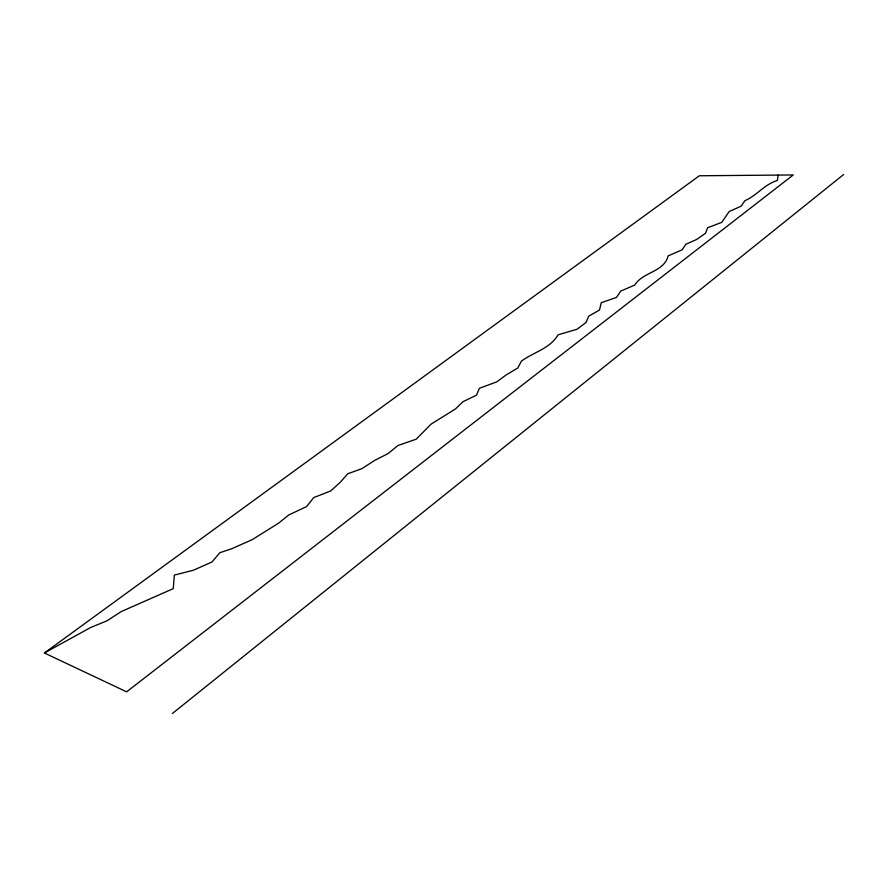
<?xml version="1.0" encoding="UTF-8"?>
<svg xmlns="http://www.w3.org/2000/svg" width="888" height="888" viewBox="0 0 888 888"><rect width="100%" height="100%" fill="white"/><g stroke="black" fill="none" stroke-linecap="round" stroke-linejoin="round"><path stroke-width="1.33" d="M778.143 175.091L777.366 180.497C764.39 184.327 756.898 195.549 744.954 200.666L741.147 206.149L729.17 211.544L721.722 222.377L707.603 227.75L705.494 233.289L696.658 239.449L685.847 244.267L682.117 249.794L668.131 255.899C663.924 272.316 642.879 271.761 634.809 285.004L620.745 291.098L616.45 297.436L601.254 302.675L599.511 310.023L588.7 316.184L586.058 322.499L577 329.259L558.064 334.82C550.382 348.307 533.455 352.336 521.445 361.072L517.771 368.032L506.216 374.88L496.825 381.862L479.387 388.278L476.501 395.16L462.892 401.742L455.433 408.98L430.98 424.187L416.25 439.172L397.868 445.543L388.2 453.513L374.514 460.495L361.993 468.62L347.774 473.759L340.248 482.317L330.625 490.986L313.764 497.569L306.515 506.626L288.755 514.985L278.843 522.988L252.303 539.604L232.046 548.606L219.813 552.736L211.999 561.971L193.529 570.185L174.37 575.091L173.227 588.655L121.356 611.521L106.838 620.879L90.576 627.539L44.4 652.991L126.629 691.841L793.25 174.958L699.333 175.769L44.4 652.991M172.427 713.475L843.6 174.525"/></g></svg>
